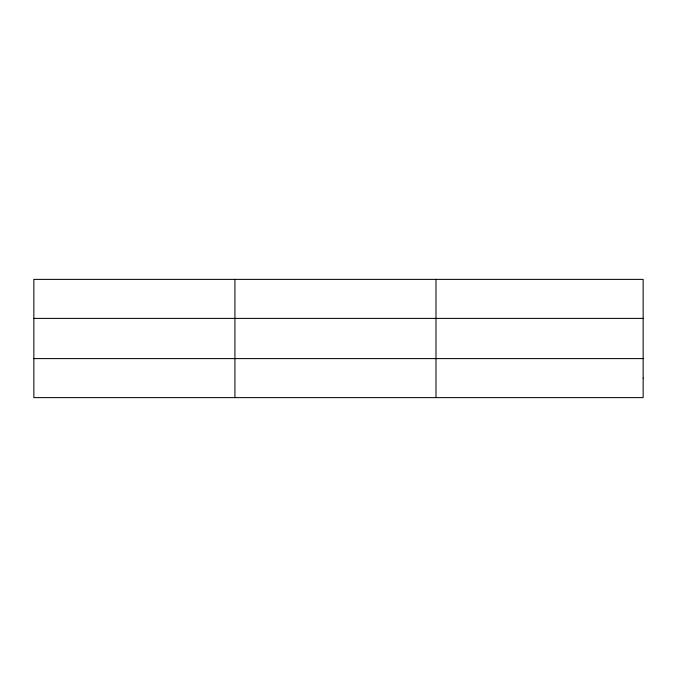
<?xml version="1.0" encoding="UTF-8"?>
<svg xmlns="http://www.w3.org/2000/svg" width="677" height="677" viewBox="0 0 677 677"><rect width="100%" height="100%" fill="white"/><g stroke="black" fill="none" stroke-linecap="round" stroke-linejoin="round"><path stroke-width="1.02" d="M234.919 397.619L234.919 279.381M435.988 397.619L435.988 279.381M33.85 318.402L643.15 318.402M33.85 358.598L643.15 358.598M643.15 378.113L643.15 397.619L33.85 397.619L33.85 279.381L643.15 279.381L643.15 378.113"/></g></svg>
